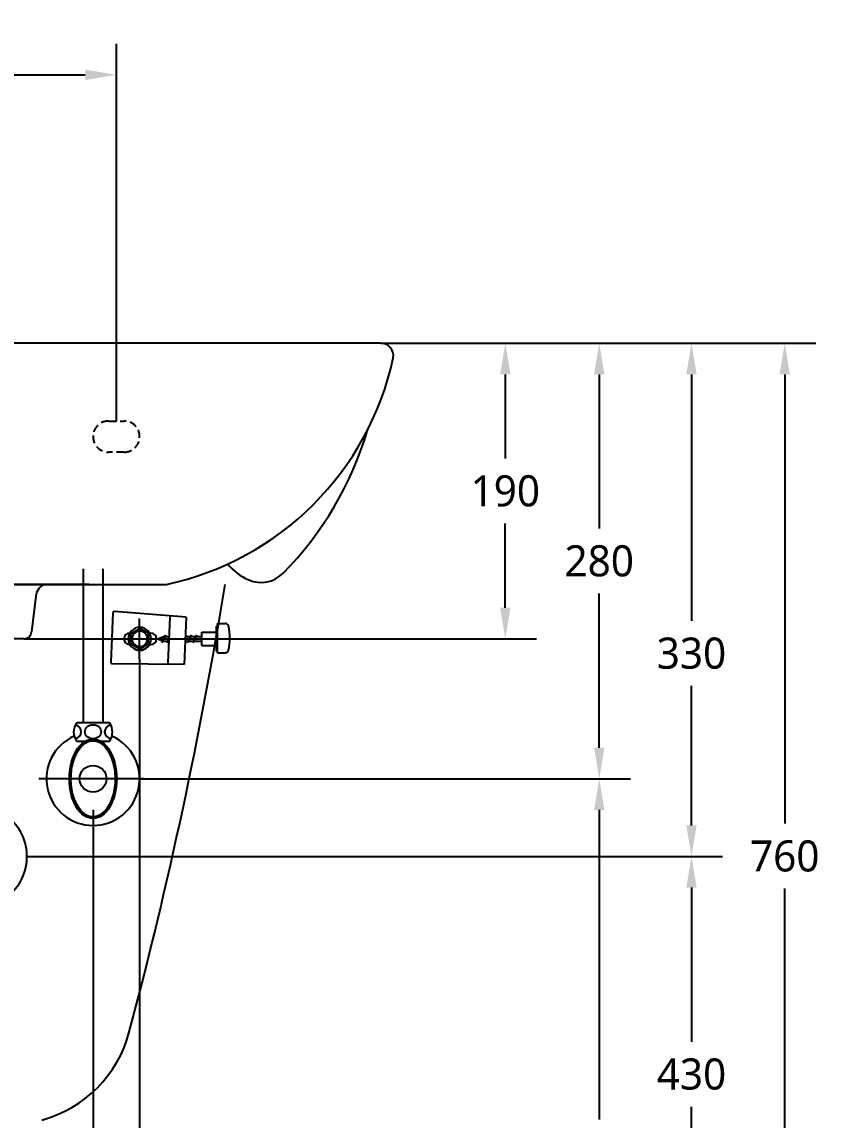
# Model space of a CAD drawing. Extents: x 6362 to 12807, y 0 to 2100.
# Drawn here: x 10936 to 11449, y 370 to 1076 of the extents above; entities that cross this region are included whole.
import ezdxf

# ---------------------------------------------------------------- set-up
doc = ezdxf.new("R2010")
doc.units = 0
doc.header["$LTSCALE"] = 20
doc.header["$MEASUREMENT"] = 0
doc.linetypes.add('CENTER', pattern=[2, 1.25, -0.25, 0.25, -0.25])
doc.linetypes.add('HIDDEN', pattern=[0.375, 0.25, -0.125])
doc.layers.get('0').update_dxf_attribs({"linetype": 'CONTINUOUS'})
doc.layers.get('DEFPOINTS').update_dxf_attribs({"linetype": 'CONTINUOUS'})
for name, color, linetype in [('1', 1, 'CONTINUOUS'), ('3', 3, 'CONTINUOUS'), ('4', 4, 'CONTINUOUS'), ('6', 6, 'CONTINUOUS'), ('7', 7, 'CONTINUOUS'), ('CENTER', 2, 'CENTER')]:
    doc.layers.add(name, color=color, linetype=linetype)
doc.styles.get("Standard").update_dxf_attribs({"font": 'NanumGothic.ttf'})
doc.dimstyles.get("Standard").update_dxf_attribs({"dimtxt": 2.5, "dimasz": 2, "dimexe": 2, "dimexo": 1, "dimgap": 1.5, "dimtad": 1, "dimdec": 0, "dimlfac": 10, "dimrnd": 0.5, "dimzin": 0, "dimdsep": 46, "dimtxsty": 'Standard', "dimcen": 0, "dimclrt": 2, "dimadec": 0, "dimazin": 0, "dimtfac": 1, "dimtdec": 0, "dimtmove": 0, "dimatfit": 3, "dimfxl": 1, "dimtolj": 1, "dimtzin": 0, "dimarcsym": 0})

# ---------------------------------------------------------------- blocks, each defined once
blk = doc.blocks.new('*D84')
at = {"color": 3, "lineweight": -2, "transparency": 16777216}
for p, q in [((11386.65, 869.14), (11446.65, 869.14)), ((11426.65, 849.14), (11426.65, 560.31)), ((11426.65, 129.14), (11426.65, 518.53)), ((11386.65, 109.14), (11446.65, 109.14))]:
    blk.add_line(p, q, dxfattribs=at)
at = {"color": 3, "transparency": 16777216}
for points in [[(11423.32, 849.14), (11429.98, 849.14), (11426.65, 869.14)], [(11423.32, 129.14), (11429.98, 129.14), (11426.65, 109.14)]]:
    blk.add_solid(points, dxfattribs=at)
at = {"layer": 'DEFPOINTS', "color": 0, "transparency": 16777216}
for p in [(11386.65, 869.14), (11386.65, 109.14), (11426.65, 109.14)]:
    blk.add_point(p, dxfattribs=at)
at = {"color": 2, "transparency": 16777216, "insert": (11426.65, 539.42), "char_height": 20, "attachment_point": 5}
blk.add_mtext('\\A1;760', dxfattribs=at)
blk = doc.blocks.new('*D85')
at = {"color": 3, "lineweight": -2, "transparency": 16777216}
for p, q in [((10939.16, 539.18), (11386.65, 539.18)), ((11366.65, 519.18), (11366.65, 420.13)), ((11366.65, 129.14), (11366.65, 378.33)), ((11206.66, 109.14), (11386.65, 109.14))]:
    blk.add_line(p, q, dxfattribs=at)
at = {"color": 3, "transparency": 16777216}
for points in [[(11363.32, 519.18), (11369.98, 519.18), (11366.65, 539.18)], [(11363.32, 129.14), (11369.98, 129.14), (11366.65, 109.14)]]:
    blk.add_solid(points, dxfattribs=at)
at = {"layer": 'DEFPOINTS', "color": 0, "transparency": 16777216}
for p in [(10939.16, 539.18), (11206.66, 109.14), (11366.65, 109.14)]:
    blk.add_point(p, dxfattribs=at)
at = {"color": 2, "transparency": 16777216, "insert": (11366.65, 399.23), "char_height": 20, "attachment_point": 5}
blk.add_mtext('\\A1;430', dxfattribs=at)
blk = doc.blocks.new('*D86')
at = {"color": 3, "lineweight": -2, "transparency": 16777216}
for p, q in [((11326.65, 869.14), (11386.65, 869.14)), ((11366.65, 849.14), (11366.65, 690.7)), ((11366.65, 559.18), (11366.65, 648.9)), ((10939.16, 539.18), (11386.65, 539.18))]:
    blk.add_line(p, q, dxfattribs=at)
at = {"color": 3, "transparency": 16777216}
for points in [[(11363.32, 849.14), (11369.98, 849.14), (11366.65, 869.14)], [(11363.32, 559.18), (11369.98, 559.18), (11366.65, 539.18)]]:
    blk.add_solid(points, dxfattribs=at)
at = {"layer": 'DEFPOINTS', "color": 0, "transparency": 16777216}
for p in [(11326.65, 869.14), (10939.16, 539.18), (11366.65, 539.18)]:
    blk.add_point(p, dxfattribs=at)
at = {"color": 2, "transparency": 16777216, "insert": (11366.65, 669.8), "char_height": 20, "attachment_point": 5}
blk.add_mtext('\\A1;330', dxfattribs=at)
blk = doc.blocks.new('*D87')
at = {"color": 3, "lineweight": -2, "transparency": 16777216}
for p, q in [((11166.89, 869.14), (11266.89, 869.14)), ((11246.89, 849.14), (11246.89, 795.03)), ((11246.89, 699.14), (11246.89, 753.26)), ((10937.21, 679.14), (11266.89, 679.14))]:
    blk.add_line(p, q, dxfattribs=at)
at = {"color": 3, "transparency": 16777216}
for points in [[(11243.55, 849.14), (11250.22, 849.14), (11246.89, 869.14)], [(11243.55, 699.14), (11250.22, 699.14), (11246.89, 679.14)]]:
    blk.add_solid(points, dxfattribs=at)
at = {"layer": 'DEFPOINTS', "color": 0, "transparency": 16777216}
for p in [(11166.89, 869.14), (10937.21, 679.14), (11246.89, 679.14)]:
    blk.add_point(p, dxfattribs=at)
at = {"color": 2, "transparency": 16777216, "insert": (11246.89, 774.14), "char_height": 20, "attachment_point": 5}
blk.add_mtext('\\A1;190', dxfattribs=at)
blk = doc.blocks.new('*D99')
at = {"layer": '1', "color": 3, "lineweight": -2, "transparency": 16777216}
for p, q in [((10816.66, 819.14), (10816.66, 1061.69)), ((10996.66, 819.14), (10996.66, 1061.69)), ((10836.66, 1041.69), (10976.66, 1041.69))]:
    blk.add_line(p, q, dxfattribs=at)
at = {"layer": '1', "color": 3, "transparency": 16777216}
for points in [[(10836.66, 1045.02), (10836.66, 1038.35), (10816.66, 1041.69)], [(10976.66, 1045.02), (10976.66, 1038.35), (10996.66, 1041.69)]]:
    blk.add_solid(points, dxfattribs=at)
at = {"layer": 'DEFPOINTS', "color": 0, "transparency": 16777216}
for p in [(10996.66, 1041.69), (10816.66, 819.14), (10996.66, 819.14)]:
    blk.add_point(p, dxfattribs=at)
at = {"layer": '1', "color": 2, "transparency": 16777216, "insert": (10906.66, 1062.57), "char_height": 20, "attachment_point": 5}
blk.add_mtext('\\A1;180', dxfattribs=at)
blk = doc.blocks.new('*D92')
at = {"color": 3, "lineweight": -2, "transparency": 16777216}
for p, q in [((11266.89, 869.14), (11327.32, 869.14)), ((11307.32, 849.14), (11307.32, 750.03)), ((11307.32, 609.14), (11307.32, 708.26)), ((11014.29, 589.14), (11327.32, 589.14))]:
    blk.add_line(p, q, dxfattribs=at)
at = {"color": 3, "transparency": 16777216}
for points in [[(11303.98, 849.14), (11310.65, 849.14), (11307.32, 869.14)], [(11303.98, 609.14), (11310.65, 609.14), (11307.32, 589.14)]]:
    blk.add_solid(points, dxfattribs=at)
at = {"layer": 'DEFPOINTS', "color": 0, "transparency": 16777216}
for p in [(11266.89, 869.14), (11014.29, 589.14), (11307.32, 589.14)]:
    blk.add_point(p, dxfattribs=at)
at = {"color": 2, "transparency": 16777216, "insert": (11307.32, 729.14), "char_height": 20, "attachment_point": 5}
blk.add_mtext('\\A1;280', dxfattribs=at)
blk = doc.blocks.new('*D93')
at = {"color": 3, "lineweight": -2, "transparency": 16777216}
for p, q in [((10831.66, 569.14), (10831.66, 275.93)), ((10981.66, 569.14), (10981.66, 275.93)), ((10961.66, 295.93), (10851.66, 295.93))]:
    blk.add_line(p, q, dxfattribs=at)
at = {"color": 3, "transparency": 16777216}
for points in [[(10851.66, 299.26), (10851.66, 292.59), (10831.66, 295.93)], [(10961.66, 299.26), (10961.66, 292.59), (10981.66, 295.93)]]:
    blk.add_solid(points, dxfattribs=at)
at = {"layer": 'DEFPOINTS', "color": 0, "transparency": 16777216}
for p in [(10831.66, 569.14), (10981.66, 569.14), (10831.66, 295.93)]:
    blk.add_point(p, dxfattribs=at)
at = {"color": 2, "transparency": 16777216, "insert": (10906.66, 316.78), "char_height": 20, "attachment_point": 5}
blk.add_mtext('\\A1;150', dxfattribs=at)
blk = doc.blocks.new('*D88')
at = {"layer": '1', "color": 3, "lineweight": -2, "transparency": 16777216}
for p, q in [((10801.66, 666.14), (10801.66, 222.97)), ((11011.66, 666.14), (11011.66, 222.97)), ((10821.66, 242.97), (10991.66, 242.97))]:
    blk.add_line(p, q, dxfattribs=at)
at = {"layer": '1', "color": 3, "transparency": 16777216}
for points in [[(10821.66, 246.3), (10821.66, 239.64), (10801.66, 242.97)], [(10991.66, 246.3), (10991.66, 239.64), (11011.66, 242.97)]]:
    blk.add_solid(points, dxfattribs=at)
at = {"layer": 'DEFPOINTS', "color": 0, "transparency": 16777216}
for p in [(10801.66, 666.14), (11011.66, 666.14), (11011.66, 242.97)]:
    blk.add_point(p, dxfattribs=at)
at = {"layer": '1', "color": 2, "transparency": 16777216, "insert": (10906.66, 263.81), "char_height": 20, "attachment_point": 5}
blk.add_mtext('\\A1;210', dxfattribs=at)
blk = doc.blocks.new('*D89')
at = {"color": 3, "lineweight": -2, "transparency": 16777216}
for p, q in [((11011.66, 589.14), (11327.32, 589.14)), ((11307.32, 569.14), (11307.32, 370.03)), ((11307.32, 129.14), (11307.32, 328.26)), ((11206.66, 109.14), (11327.32, 109.14))]:
    blk.add_line(p, q, dxfattribs=at)
at = {"color": 3, "transparency": 16777216}
for points in [[(11303.98, 569.14), (11310.65, 569.14), (11307.32, 589.14)], [(11303.98, 129.14), (11310.65, 129.14), (11307.32, 109.14)]]:
    blk.add_solid(points, dxfattribs=at)
at = {"layer": 'DEFPOINTS', "color": 0, "transparency": 16777216}
for p in [(11011.66, 589.14), (11206.66, 109.14), (11307.32, 109.14)]:
    blk.add_point(p, dxfattribs=at)
at = {"color": 2, "transparency": 16777216, "insert": (11307.32, 349.14), "char_height": 20, "attachment_point": 5}
blk.add_mtext('\\A1;480', dxfattribs=at)

msp = doc.modelspace()

# ---------------------------------------------------------------- linework, layer by layer
at = {"color": 7, "linetype": 'HIDDEN'}
msp.add_lwpolyline([(10991.6625, 799.14283, -1), (10991.6625, 819.14283), (11001.6625, 819.14283, -1), (11001.6625, 799.14283)], format="xyb", close=True, dxfattribs=at)
msp.add_arc((11089.70513, 735.36885), 20, 246.67385957, 315.40983914)
at = {"layer": '3'}
for p, q in [((10994.31434, 695.58737), (10993.02048, 664.18518)), ((11041.50413, 693.15319), (10995.4416, 696.59124)), ((11030.97952, 692.77207), (11029.79298, 663.97466)), ((11041.50413, 693.15319), (11040.25057, 662.72901)), ((11061.16201, 683.34283), (11061.16201, 687.17533)), ((11061.16201, 687.17533), (11061.77514, 687.17533)), ((11061.77514, 670.18977), (11061.77514, 689.08977)), ((11061.77514, 689.08977), (11066.72157, 689.08977)), ((11005.2021, 682.81783), (11005.34568, 682.81783)), ((11018.07625, 682.81783), (11018.8521, 682.81783)), ((11023.35357, 679.14283), (11027.02921, 680.66533)), ((11023.35357, 679.14283), (11027.02921, 677.62033)), ((11028.23513, 681.66533), (11025.79713, 676.62033)), ((11027.02921, 680.66533), (11030.48069, 680.66533)), ((11030.42447, 679.30094), (11029.12906, 676.62033)), ((11041.56288, 681.66533), (11040.98121, 680.46167)), ((11040.9896, 680.66533), (11051.71201, 680.66533)), ((11044.89481, 681.66533), (11042.4568, 676.62033)), ((11048.22675, 681.66533), (11045.78874, 676.62033)), ((11051.71201, 674.94283), (11051.71201, 683.34283)), ((11051.71201, 683.34283), (11061.16201, 683.34283)), ((11061.16201, 674.94283), (11061.16201, 683.34283)), ((11005.2021, 675.46783), (11005.34568, 675.46783)), ((11018.07625, 675.46783), (11018.8521, 675.46783)), ((11027.02921, 677.62033), (11030.35523, 677.62033)), ((11040.86413, 677.62033), (11051.71201, 677.62033)), ((11051.71201, 674.94283), (11061.16201, 674.94283)), ((11061.16201, 671.11033), (11061.16201, 674.94283)), ((11061.16201, 671.11033), (11061.77514, 671.11033)), ((11061.77514, 670.18977), (11066.72157, 670.18977)), ((11040.25057, 662.72901), (10994.06134, 663.09199))]:
    msp.add_line(p, q, dxfattribs=at)
for points in [[(11011.68673, 672.48843), (11005.93596, 675.80864), (11005.93596, 682.47703), (11011.68673, 685.79724)], [(11011.68673, 672.48843), (11017.4375, 675.80864), (11017.4375, 682.47703), (11011.68673, 685.79724)]]:
    msp.add_lwpolyline(points, dxfattribs=at)
for centre, radius, start, end in [((10995.36345, 695.54415), 1.05, 85.7314359, 177.64058833), ((11032.02863, 692.72884), 1.05, 86.20849214, 177.64058833), ((11011.71096, 679.14283), 7.35, 90.1888703, 269.8111297), ((11011.6625, 679.14283), 7.35, 270.1888703, 89.8111297), ((11066.72157, 686.98977), 2.1, 14.47751219, 90), ((11038.25514, 679.63977), 31.5, 345.52248781, 14.47751219), ((11005.2021, 679.14283), 3.675, 90, 270), ((11011.71096, 679.14283), 4.9875, 90.27833578, 269.72166422), ((11011.6625, 679.14283), 4.9875, 270.27833578, 89.72166422), ((11018.8521, 679.14283), 3.675, 0, 90), ((11018.8521, 679.14283), 3.675, 270, 0), ((11066.72157, 672.28977), 2.1, 270, 345.52248781), ((10994.06959, 664.14196), 1.05, 177.64058833, 269.54974076), ((11030.84209, 663.93143), 1.05, 177.64058833, 269.07268451)]:
    msp.add_arc(centre, radius, start, end, dxfattribs=at)
at = {"layer": '4'}
msp.add_arc((10906.6625, 539.18161), 32.5, 299.23951303, 50.55292077, dxfattribs=at)
at = {"layer": '6'}
for p, q in [((10975.3125, 724.14283), (10975.3125, 625.14283)), ((10988.0125, 724.14283), (10988.0125, 625.14283)), ((10988.0125, 625.14283), (10971.1625, 625.14283)), ((10992.1625, 625.14283), (10988.0125, 625.14283)), ((10976.52231, 613.14283), (10971.1625, 613.14283)), ((10992.1625, 613.14283), (10986.8027, 613.14283)), ((11014.28908, 589.14283), (10946.69338, 589.14283))]:
    msp.add_line(p, q, dxfattribs=at)
msp.add_circle((10981.6625, 589.14283), 8.61509, dxfattribs=at)
for centre, radius, start, end in [((10979.1625, 619.14283), 10, 143.13010235, 216.86989765), ((10984.1625, 619.14283), 10, 323.13010235, 36.86989765), ((10981.6625, 589.14283), 30, 113.91725115, 66.08274885)]:
    msp.add_arc(centre, radius, start, end, dxfattribs=at)
for centre, major_axis, start_param, end_param in [((10968.88924, 619.37042), (-5.22946, 0), 1.800504354, 4.443057795), ((10994.34518, 619.37042), (5.22946, 0), 1.82411945, 4.498970222)]:
    msp.add_ellipse(centre, major_axis=major_axis, ratio=0.866391406, start_param=start_param, end_param=end_param, dxfattribs=at)
for centre, major_axis, ratio in [((10981.6625, 619.37042), (5.22946, 0), 0.866391406), ((10981.6625, 589.14283), (0, 25.5), 0.596528766)]:
    msp.add_ellipse(centre, major_axis=major_axis, ratio=ratio, dxfattribs=at)
msp.add_open_spline([(10981.6625, 613.64283), (10979.58211, 613.64283), (10977.48236, 612.83373), (10973.58614, 609.58867), (10971.81392, 607.14855), (10969.08806, 601.11984), (10968.13639, 597.54042), (10967.28599, 590.02528), (10967.38732, 586.09555), (10968.61921, 578.73814), (10969.7497, 575.3166), (10972.76213, 569.72739), (10974.64, 567.57015), (10978.64515, 564.92782), (10980.75067, 564.42624), (10984.90617, 565.02804), (10986.98791, 566.15089), (10990.73912, 569.98289), (10992.38786, 572.687), (10994.80224, 579.10837), (10995.56702, 582.81762), (10996.02869, 590.43205), (10995.72554, 594.33131), (10994.12271, 601.47373), (10992.82314, 604.71044), (10989.55225, 609.81723), (10987.58853, 611.67599), (10984.27081, 613.32815), (10982.9653, 613.64283), (10981.6625, 613.64283)], degree=3, knots=[0, 0, 0, 0, 0.461109739, 0.461109739, 0.922219478, 0.922219478, 1.383329216, 1.383329216, 1.844438955, 1.844438955, 2.305548694, 2.305548694, 2.766658433, 2.766658433, 3.227768172, 3.227768172, 3.688877911, 3.688877911, 4.149987649, 4.149987649, 4.611097388, 4.611097388, 5.072207127, 5.072207127, 5.533316866, 5.533316866, 5.994426605, 5.994426605, 6.283185307, 6.283185307, 6.283185307, 6.283185307], dxfattribs=at)
at = {"layer": '7'}
for p, q in [((11166.88517, 869.14283), (10906.6625, 869.14283)), ((10906.6625, 714.14283), (11029.03017, 714.14283)), ((10979.14658, 714.14283), (10906.6625, 714.14283)), ((10944.81424, 706.46963), (10942.17311, 683.56996)), ((10937.20603, 679.14283), (10906.6625, 679.14283))]:
    msp.add_line(p, q, dxfattribs=at)
for centre, radius, start, end in [((11166.88517, 861.14283), 8, 350.46371716, 92.31517431), ((10989.2448, 899.69174), 189.76636, 282.1021031, 347.87043759), ((10947.2758, 875.775), 220, 315.40983914, 343.51876807), ((11095.64459, 749.14283), 35, 218.80651588, 246.67385957), ((10954.74838, 705.32388), 10, 118.12807493, 173.42086473), ((8105.94671, 1198.04572), 3000, 345.09470627, 350.71758318), ((10937.20603, 684.14283), 5, 270, 353.42086473), ((10927.69548, 446.95725), 80, 285.24293326, 345.09470627)]:
    msp.add_arc(centre, radius, start, end, dxfattribs=at)
at = {"layer": 'CENTER', "color": 2, "linetype": 'CENTER', "ltscale": 2}
for p, q in [((11011.6625, 666.14283), (11011.6625, 692.14283)), ((10998.6625, 679.14283), (11024.6625, 679.14283))]:
    msp.add_line(p, q, dxfattribs=at)

# ---------------------------------------------------------------- dimensions: what is measured, and where the dimension line sits
for base, p1, p2, picture, middle in [((11246.88517, 679.14283), (11166.88517, 869.14283), (10937.20603, 679.14283), '*D87', (11246.88517, 774.14283)), ((11307.31525, 109.14283), (11011.6625, 589.14283), (11206.6625, 109.14283), '*D89', (11307.31525, 349.14283))]:
    dim = msp.add_linear_dim(base=base, p1=p1, p2=p2, angle=90, dimstyle='Standard', override={"dimtxt": 20, "dimasz": 20, "dimexe": 20, "dimexo": 0, "dimgap": 10, "dimtih": 1, "dimtoh": 1, "dimdec": 4, "dimlfac": 1, "dimzin": 8, "dimclrd": 3, "dimclre": 3, "dimtdec": 4, "dimarcsym": 1})
    dim.commit()
    dim.dimension.update_dxf_attribs({"geometry": picture, "text_midpoint": middle})
for base, p1, p2, picture, middle in [((11366.65141, 539.18161), (11326.65141, 869.14283), (10939.1625, 539.18161), '*D86', (11366.65141, 669.7994)), ((11307.31525, 589.14283), (11266.88517, 869.14283), (11014.28908, 589.14283), '*D92', (11307.31525, 729.14283)), ((11426.65141, 109.14283), (11386.65141, 869.14283), (11386.65141, 109.14283), '*D84', (11426.65141, 539.42176)), ((11366.65141, 109.14283), (10939.1625, 539.18161), (11206.6625, 109.14283), '*D85', (11366.65141, 399.23074))]:
    dim = msp.add_linear_dim(base=base, p1=p1, p2=p2, angle=90, dimstyle='Standard', override={"dimtxt": 20, "dimasz": 20, "dimexe": 20, "dimexo": 0, "dimgap": 10, "dimtih": 1, "dimtoh": 1, "dimdec": 4, "dimlfac": 1, "dimzin": 8, "dimclrd": 3, "dimclre": 3, "dimtdec": 4, "dimarcsym": 1})
    dim.commit()
    dim.dimension.update_dxf_attribs({"geometry": picture, "text_midpoint": middle, "dimtype": 160})
dim = msp.add_linear_dim(base=(10831.6625, 295.92532), p1=(10981.6625, 569.14283), p2=(10831.6625, 569.14283), dimstyle='Standard', override={"dimtxt": 20, "dimasz": 20, "dimexe": 20, "dimexo": 0, "dimgap": 10, "dimdec": 4, "dimlfac": 1, "dimzin": 8, "dimclrd": 3, "dimclre": 3, "dimtdec": 4})
dim.commit()
dim.dimension.update_dxf_attribs({"geometry": '*D93', "text_midpoint": (10906.6625, 316.78369)})
at = {"layer": '1'}
for base, p1, p2, picture, middle in [((10996.6625, 1041.68596), (10816.6625, 819.14283), (10996.6625, 819.14283), '*D99', (10906.6625, 1062.57294)), ((11011.6625, 242.96909), (10801.6625, 666.14283), (11011.6625, 666.14283), '*D88', (10906.6625, 263.81315))]:
    dim = msp.add_linear_dim(base=base, p1=p1, p2=p2, dimstyle='Standard', override={"dimtxt": 20, "dimasz": 20, "dimexe": 20, "dimexo": 0, "dimgap": 10, "dimdec": 4, "dimlfac": 1, "dimzin": 8, "dimclrd": 3, "dimclre": 3, "dimtdec": 4}, dxfattribs=at)
    dim.commit()
    dim.dimension.update_dxf_attribs({"geometry": picture, "text_midpoint": middle})

doc.saveas('drawing.dxf')
